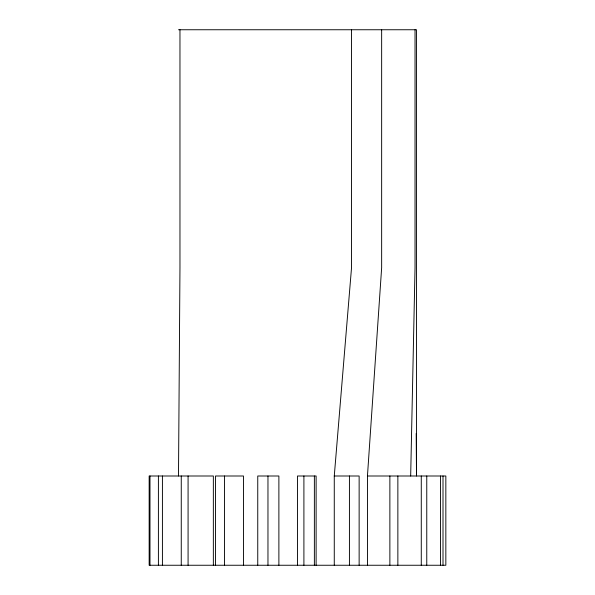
<?xml version="1.0" encoding="UTF-8"?>
<svg xmlns="http://www.w3.org/2000/svg" width="595" height="595" viewBox="0 0 595 595"><rect width="100%" height="100%" fill="white"/><g stroke="black" fill="none" stroke-linecap="round" stroke-linejoin="round"><path stroke-width="0.89" d="M178.5 476L179.965 267.75L179.965 29.75M410.676 476L415.035 267.75L415.035 29.75M367.45 565.25L367.45 476L381.648 267.75L381.648 29.75M334.271 565.25L334.271 476L351.526 267.75L351.526 29.75M178.5 29.75L416.5 29.75L416.5 476L416.203 433.428M334.271 476L359.135 476L359.135 565.25M367.45 476L445.841 476L445.841 565.25L149.159 565.25L149.159 476L213.352 476L213.352 565.25M443.007 476L443.007 565.25M440.56 476L440.56 565.25M426.764 476L426.764 565.25M421.275 476L421.275 565.25M397.862 476L397.862 565.25M389.874 476L389.874 565.25M349.429 476L349.429 565.25M316.116 565.25L316.116 476L297.5 476L297.5 565.25M314.376 476L314.376 565.25M303.904 476L303.904 565.25M278.884 565.25L278.884 476L257.754 476L257.754 565.25M267.966 476L267.966 565.25M243.474 565.25L243.474 476L215.494 476L215.494 565.25M224.449 476L224.449 565.25M188.079 476L188.079 565.25M181.259 476L181.259 565.25M162.42 476L162.42 565.25M158.404 476L158.404 565.25M149.985 476L149.985 565.25"/></g></svg>
